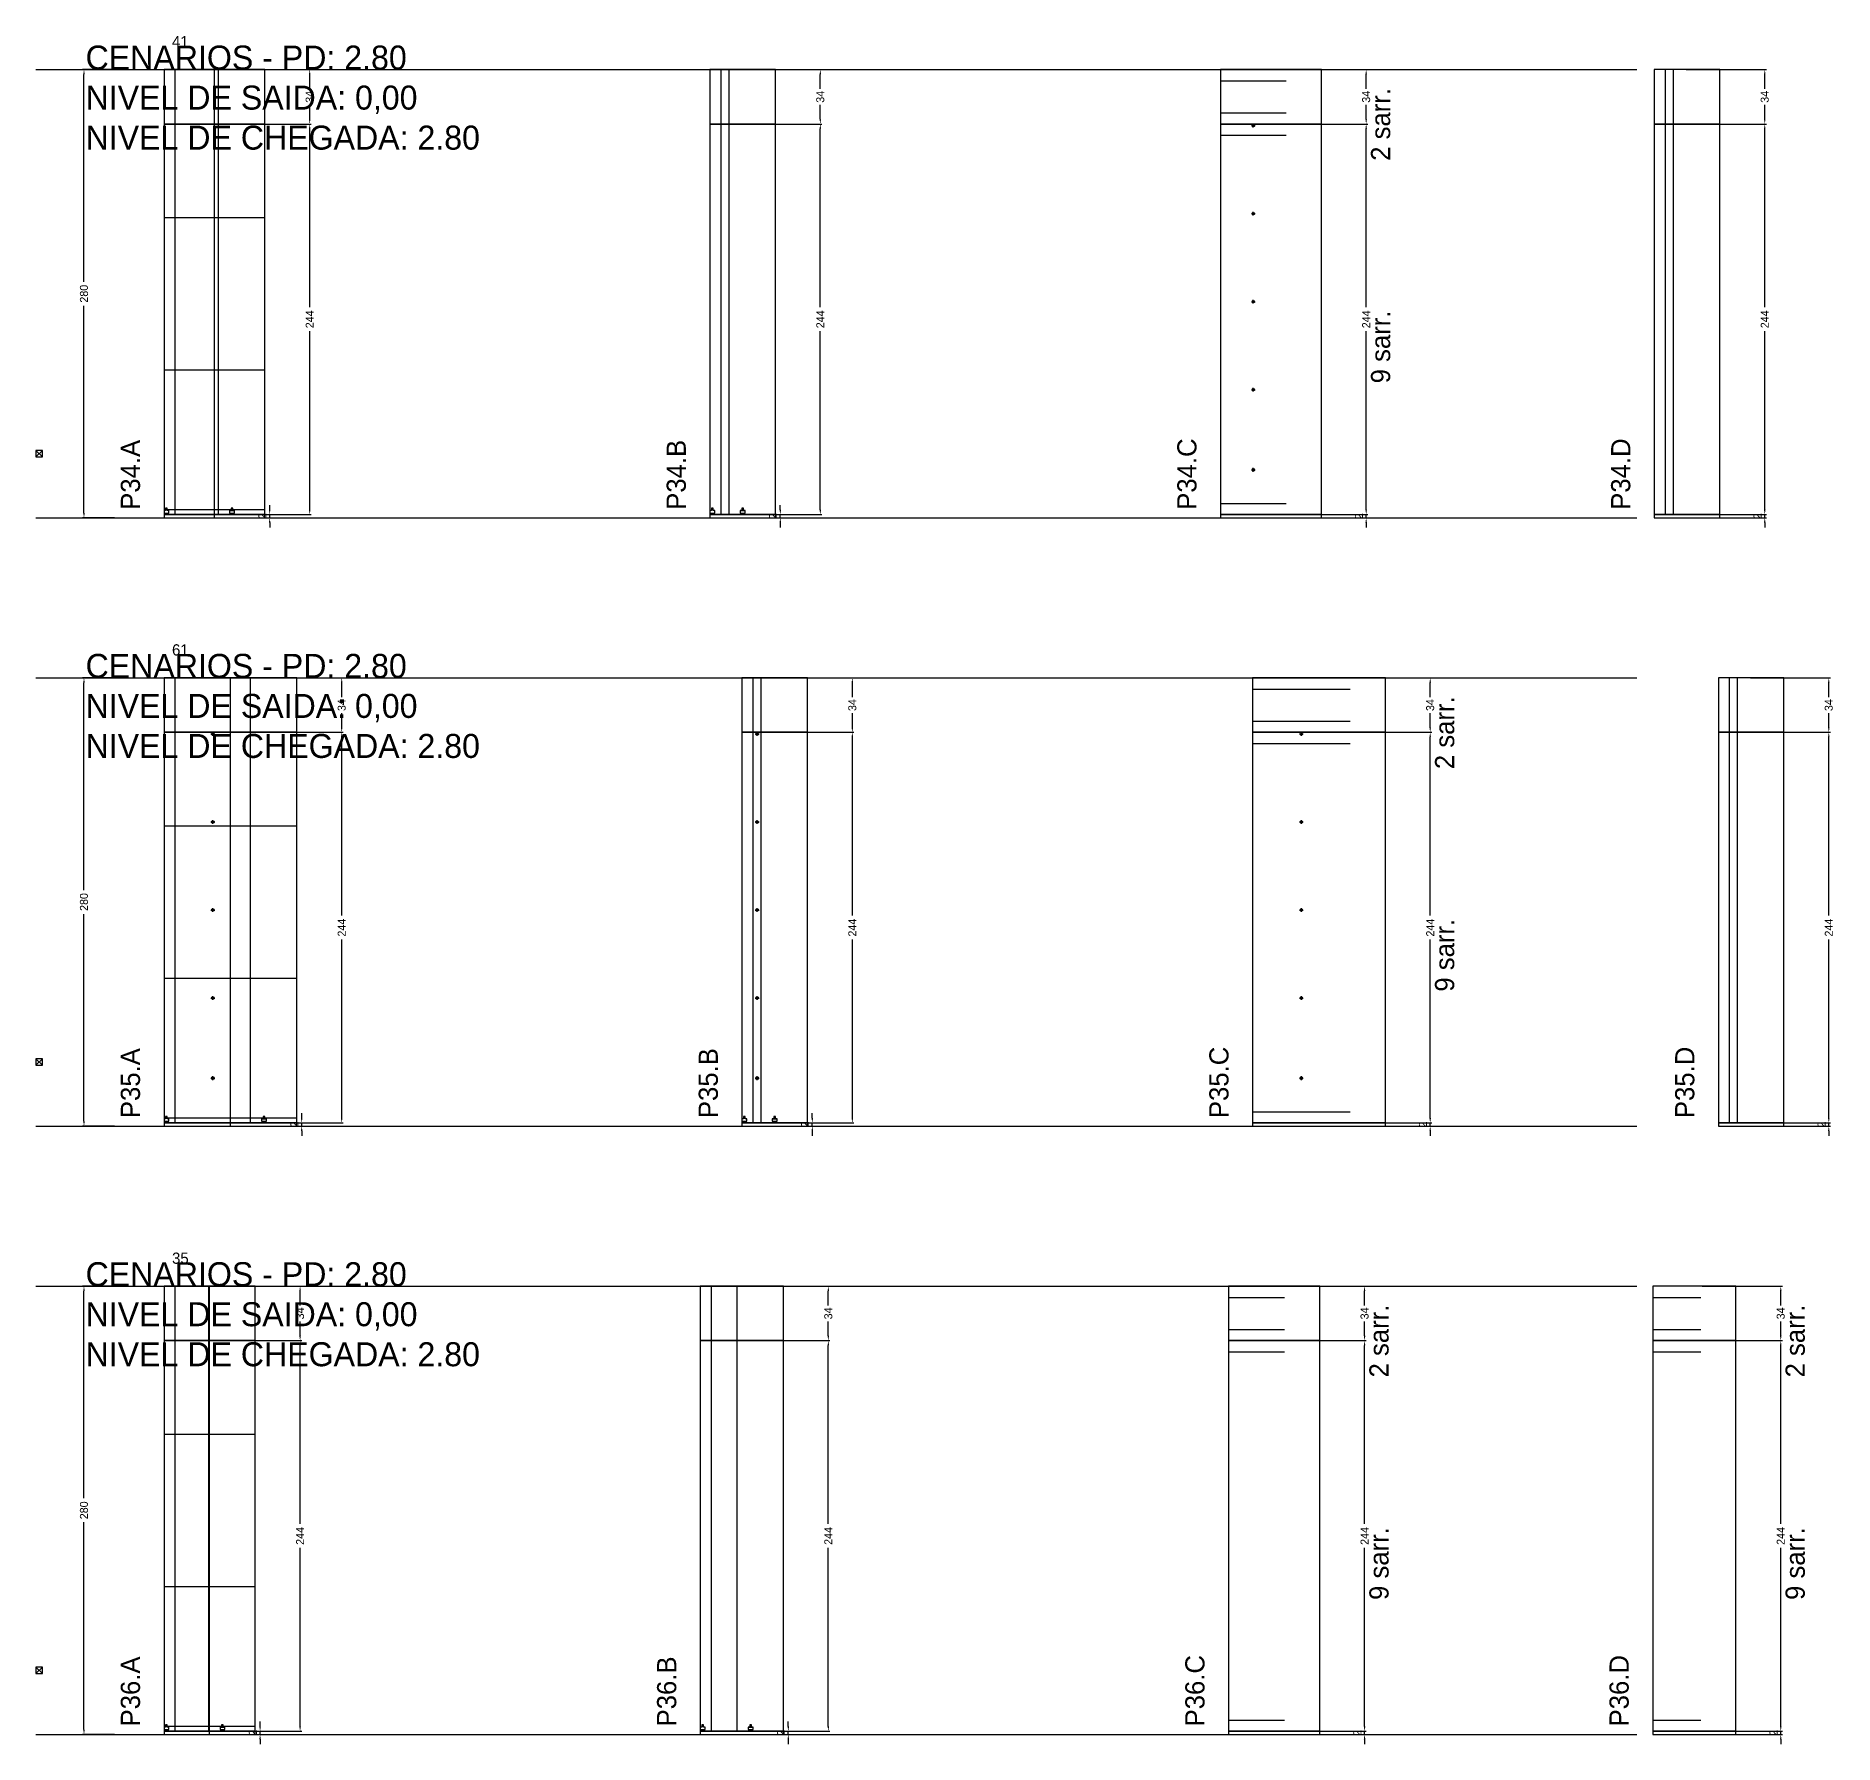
# Model space of a CAD drawing. Header units: centimetres. Extents: x -12000 to 4115, y -10266 to 2668.
# Drawn here: x -7000 to -5877, y -6466 to -5399 of the extents above; entities that cross this region are included whole.
import ezdxf

# ---------------------------------------------------------------- set-up
doc = ezdxf.new("R2010")
doc.units = ezdxf.units.CM
doc.linetypes.add('DASHED', pattern=[2, -2])
for name, color, linetype in [('COTA', 241, 'Continuous'), ('COTAS FURACAO', 16, 'Continuous'), ('Madeira', 30, 'Continuous'), ('NOMENCLATURA', 7, 'Continuous'), ('Nível', 160, 'Continuous'), ('Painéis', 200, 'Continuous'), ('Perfil Metálico', 150, 'Continuous'), ('SARR_2.2x7', 40, 'Continuous'), ('SARRAFO DE PRESSAO', 200, 'Continuous'), ('texto', 7, 'Continuous')]:
    doc.layers.add(name, color=color, linetype=linetype)
doc.dimstyles.new('PAINEL-NOVA', dxfattribs={"dimtxt": 5, "dimasz": 3, "dimexe": 1, "dimexo": 1, "dimgap": 1, "dimtad": 1, "dimcen": 2.5, "dimazin": 3, "dimtfac": 1, "dimtmove": 0, "dimatfit": 3})

# ---------------------------------------------------------------- blocks, each defined once
blk = doc.blocks.new('_CLOSEDFILLED')
at = {"color": 0, "linetype": 'BYBLOCK'}
blk.add_solid([(-1, 0.16), (0, 0), (-1, -0.16)], dxfattribs=at)
blk = doc.blocks.new('*D365')
for p, q in [((-6951, -5420), (-6971, -5420)), ((-6970, -5552.5), (-6970, -5423)), ((-6970, -5697), (-6970, -5567.5)), ((-6951, -5700), (-6971, -5700))]:
    blk.add_line(p, q)
at = {"layer": 'Defpoints'}
for p in [(-6950, -5420), (-6970, -5700), (-6950, -5700)]:
    blk.add_point(p, dxfattribs=at)
at = {"layer": 'COTA', "xscale": 3, "yscale": 3}
for p, rotation in [((-6970, -5420), 90), ((-6970, -5700), 270)]:
    blk.add_blockref('_CLOSEDFILLED', p, dxfattribs=dict(at, rotation=rotation))
at = {"layer": 'COTA', "insert": (-6970, -5560), "char_height": 5, "attachment_point": 5, "rotation": 90}
blk.add_mtext('280', dxfattribs=at)
blk = doc.blocks.new('MULDURA')
at = {"layer": 'Paineis'}
for p, q in [((0, 0), (4, 4)), ((4, 0), (0, 4))]:
    blk.add_line(p, q, dxfattribs=at)
blk.add_lwpolyline([(0, 0), (4, 0), (4, 4), (0, 4)], close=True, dxfattribs=at)
blk = doc.blocks.new('*D367')
for p, q in [((-6878, -5454), (-6828, -5454)), ((-6829, -5568.5), (-6829, -5457)), ((-6829, -5695), (-6829, -5583.5)), ((-6878, -5698), (-6828, -5698))]:
    blk.add_line(p, q)
at = {"layer": 'Defpoints'}
for p in [(-6879, -5454), (-6879, -5698), (-6829, -5698)]:
    blk.add_point(p, dxfattribs=at)
at = {"layer": 'COTA', "xscale": 3, "yscale": 3}
for p, rotation in [((-6829, -5454), 90), ((-6829, -5698), 270)]:
    blk.add_blockref('_CLOSEDFILLED', p, dxfattribs=dict(at, rotation=rotation))
at = {"layer": 'COTA', "insert": (-6829, -5576), "char_height": 5, "attachment_point": 5, "rotation": 90}
blk.add_mtext('244', dxfattribs=at)
blk = doc.blocks.new('*D368')
for p, q in [((-6878, -5420), (-6828, -5420)), ((-6829, -5432), (-6829, -5423)), ((-6829, -5451), (-6829, -5442)), ((-6878, -5454), (-6828, -5454))]:
    blk.add_line(p, q)
at = {"layer": 'Defpoints'}
for p in [(-6879, -5420), (-6879, -5454), (-6829, -5454)]:
    blk.add_point(p, dxfattribs=at)
at = {"layer": 'COTA', "xscale": 3, "yscale": 3}
for p, rotation in [((-6829, -5420), 90), ((-6829, -5454), 270)]:
    blk.add_blockref('_CLOSEDFILLED', p, dxfattribs=dict(at, rotation=rotation))
at = {"layer": 'COTA', "insert": (-6829, -5437), "char_height": 5, "attachment_point": 5, "rotation": 90}
blk.add_mtext('34', dxfattribs=at)
blk = doc.blocks.new('SLIPTEE')
at = {"layer": 'Paineis'}
blk.add_lwpolyline([(0, 0), (3, 0), (3, 1.5), (2, 1.5), (2, 3), (1, 3), (1, 1.5), (0, 1.5)], close=True, dxfattribs=at)
blk = doc.blocks.new('SLIPTDD')
at = {"layer": 'Paineis'}
blk.add_line((0, 1.5), (3, 1.5), dxfattribs=at)
blk.add_lwpolyline([(0, 0), (3, 0), (3, 1.5), (2, 1.5), (2, 3), (1, 3), (1, 1.5), (0, 1.5)], close=True, dxfattribs=at)
blk = doc.blocks.new('*D370')
for p, q in [((-6559, -5454), (-6509, -5454)), ((-6510, -5568.5), (-6510, -5457)), ((-6510, -5695), (-6510, -5583.5)), ((-6559, -5698), (-6509, -5698))]:
    blk.add_line(p, q)
at = {"layer": 'Defpoints'}
for p in [(-6560, -5454), (-6560, -5698), (-6510, -5698)]:
    blk.add_point(p, dxfattribs=at)
at = {"layer": 'COTA', "xscale": 3, "yscale": 3}
for p, rotation in [((-6510, -5454), 90), ((-6510, -5698), 270)]:
    blk.add_blockref('_CLOSEDFILLED', p, dxfattribs=dict(at, rotation=rotation))
at = {"layer": 'COTA', "insert": (-6510, -5576), "char_height": 5, "attachment_point": 5, "rotation": 90}
blk.add_mtext('244', dxfattribs=at)
blk = doc.blocks.new('*D371')
for p, q in [((-6559, -5420), (-6509, -5420)), ((-6510, -5432), (-6510, -5423)), ((-6510, -5451), (-6510, -5442)), ((-6559, -5454), (-6509, -5454))]:
    blk.add_line(p, q)
at = {"layer": 'Defpoints'}
for p in [(-6560, -5420), (-6560, -5454), (-6510, -5454)]:
    blk.add_point(p, dxfattribs=at)
at = {"layer": 'COTA', "xscale": 3, "yscale": 3}
for p, rotation in [((-6510, -5420), 90), ((-6510, -5454), 270)]:
    blk.add_blockref('_CLOSEDFILLED', p, dxfattribs=dict(at, rotation=rotation))
at = {"layer": 'COTA', "insert": (-6510, -5437), "char_height": 5, "attachment_point": 5, "rotation": 90}
blk.add_mtext('34', dxfattribs=at)
blk = doc.blocks.new('*D373')
for p, q in [((-6218, -5454), (-6168, -5454)), ((-6169, -5568.5), (-6169, -5457)), ((-6169, -5695), (-6169, -5583.5)), ((-6218, -5698), (-6168, -5698))]:
    blk.add_line(p, q)
at = {"layer": 'Defpoints'}
for p in [(-6219, -5454), (-6219, -5698), (-6169, -5698)]:
    blk.add_point(p, dxfattribs=at)
at = {"layer": 'COTA', "xscale": 3, "yscale": 3}
for p, rotation in [((-6169, -5454), 90), ((-6169, -5698), 270)]:
    blk.add_blockref('_CLOSEDFILLED', p, dxfattribs=dict(at, rotation=rotation))
at = {"layer": 'COTA', "insert": (-6169, -5576), "char_height": 5, "attachment_point": 5, "rotation": 90}
blk.add_mtext('244', dxfattribs=at)
blk = doc.blocks.new('*D374')
for p, q in [((-6218, -5420), (-6168, -5420)), ((-6169, -5432), (-6169, -5423)), ((-6169, -5451), (-6169, -5442)), ((-6218, -5454), (-6168, -5454))]:
    blk.add_line(p, q)
at = {"layer": 'Defpoints'}
for p in [(-6219, -5420), (-6219, -5454), (-6169, -5454)]:
    blk.add_point(p, dxfattribs=at)
at = {"layer": 'COTA', "xscale": 3, "yscale": 3}
for p, rotation in [((-6169, -5420), 90), ((-6169, -5454), 270)]:
    blk.add_blockref('_CLOSEDFILLED', p, dxfattribs=dict(at, rotation=rotation))
at = {"layer": 'COTA', "insert": (-6169, -5437), "char_height": 5, "attachment_point": 5, "rotation": 90}
blk.add_mtext('34', dxfattribs=at)
blk = doc.blocks.new('furacao')
at = {"layer": 'COTAS FURACAO'}
for p, q in [((-1.2, 0), (1.2, 0)), ((0, -1.2), (0, 1.2))]:
    blk.add_line(p, q, dxfattribs=at)
blk.add_circle((0, 0), 0.8, dxfattribs=at)
blk = doc.blocks.new('*D376')
for p, q in [((-5969, -5454), (-5919, -5454)), ((-5920, -5568.5), (-5920, -5457)), ((-5920, -5695), (-5920, -5583.5)), ((-5969, -5698), (-5919, -5698))]:
    blk.add_line(p, q)
at = {"layer": 'Defpoints'}
for p in [(-5970, -5454), (-5970, -5698), (-5920, -5698)]:
    blk.add_point(p, dxfattribs=at)
at = {"layer": 'COTA', "xscale": 3, "yscale": 3}
for p, rotation in [((-5920, -5454), 90), ((-5920, -5698), 270)]:
    blk.add_blockref('_CLOSEDFILLED', p, dxfattribs=dict(at, rotation=rotation))
at = {"layer": 'COTA', "insert": (-5920, -5576), "char_height": 5, "attachment_point": 5, "rotation": 90}
blk.add_mtext('244', dxfattribs=at)
blk = doc.blocks.new('*D377')
for p, q in [((-5969, -5420), (-5919, -5420)), ((-5920, -5432), (-5920, -5423)), ((-5920, -5451), (-5920, -5442)), ((-5969, -5454), (-5919, -5454))]:
    blk.add_line(p, q)
at = {"layer": 'Defpoints'}
for p in [(-5970, -5420), (-5970, -5454), (-5920, -5454)]:
    blk.add_point(p, dxfattribs=at)
at = {"layer": 'COTA', "xscale": 3, "yscale": 3}
for p, rotation in [((-5920, -5420), 90), ((-5920, -5454), 270)]:
    blk.add_blockref('_CLOSEDFILLED', p, dxfattribs=dict(at, rotation=rotation))
at = {"layer": 'COTA', "insert": (-5920, -5437), "char_height": 5, "attachment_point": 5, "rotation": 90}
blk.add_mtext('34', dxfattribs=at)
blk = doc.blocks.new('*D391')
for p, q in [((-6951, -5800), (-6971, -5800)), ((-6970, -5932.5), (-6970, -5803)), ((-6970, -6077), (-6970, -5947.5)), ((-6951, -6080), (-6971, -6080))]:
    blk.add_line(p, q)
at = {"layer": 'Defpoints'}
for p in [(-6950, -5800), (-6970, -6080), (-6950, -6080)]:
    blk.add_point(p, dxfattribs=at)
at = {"layer": 'COTA', "xscale": 3, "yscale": 3}
for p, rotation in [((-6970, -5800), 90), ((-6970, -6080), 270)]:
    blk.add_blockref('_CLOSEDFILLED', p, dxfattribs=dict(at, rotation=rotation))
at = {"layer": 'COTA', "insert": (-6970, -5940), "char_height": 5, "attachment_point": 5, "rotation": 90}
blk.add_mtext('280', dxfattribs=at)
blk = doc.blocks.new('*D393')
for p, q in [((-6858, -5834), (-6808, -5834)), ((-6809, -5948.5), (-6809, -5837)), ((-6809, -6075), (-6809, -5963.5)), ((-6858, -6078), (-6808, -6078))]:
    blk.add_line(p, q)
at = {"layer": 'Defpoints'}
for p in [(-6859, -5834), (-6859, -6078), (-6809, -6078)]:
    blk.add_point(p, dxfattribs=at)
at = {"layer": 'COTA', "xscale": 3, "yscale": 3}
for p, rotation in [((-6809, -5834), 90), ((-6809, -6078), 270)]:
    blk.add_blockref('_CLOSEDFILLED', p, dxfattribs=dict(at, rotation=rotation))
at = {"layer": 'COTA', "insert": (-6809, -5956), "char_height": 5, "attachment_point": 5, "rotation": 90}
blk.add_mtext('244', dxfattribs=at)
blk = doc.blocks.new('*D394')
for p, q in [((-6858, -5800), (-6808, -5800)), ((-6809, -5812), (-6809, -5803)), ((-6809, -5831), (-6809, -5822)), ((-6858, -5834), (-6808, -5834))]:
    blk.add_line(p, q)
at = {"layer": 'Defpoints'}
for p in [(-6859, -5800), (-6859, -5834), (-6809, -5834)]:
    blk.add_point(p, dxfattribs=at)
at = {"layer": 'COTA', "xscale": 3, "yscale": 3}
for p, rotation in [((-6809, -5800), 90), ((-6809, -5834), 270)]:
    blk.add_blockref('_CLOSEDFILLED', p, dxfattribs=dict(at, rotation=rotation))
at = {"layer": 'COTA', "insert": (-6809, -5817), "char_height": 5, "attachment_point": 5, "rotation": 90}
blk.add_mtext('34', dxfattribs=at)
blk = doc.blocks.new('*D396')
for p, q in [((-6539, -5834), (-6489, -5834)), ((-6490, -5948.5), (-6490, -5837)), ((-6490, -6075), (-6490, -5963.5)), ((-6539, -6078), (-6489, -6078))]:
    blk.add_line(p, q)
at = {"layer": 'Defpoints'}
for p in [(-6540, -5834), (-6540, -6078), (-6490, -6078)]:
    blk.add_point(p, dxfattribs=at)
at = {"layer": 'COTA', "xscale": 3, "yscale": 3}
for p, rotation in [((-6490, -5834), 90), ((-6490, -6078), 270)]:
    blk.add_blockref('_CLOSEDFILLED', p, dxfattribs=dict(at, rotation=rotation))
at = {"layer": 'COTA', "insert": (-6490, -5956), "char_height": 5, "attachment_point": 5, "rotation": 90}
blk.add_mtext('244', dxfattribs=at)
blk = doc.blocks.new('*D397')
for p, q in [((-6539, -5800), (-6489, -5800)), ((-6490, -5812), (-6490, -5803)), ((-6490, -5831), (-6490, -5822)), ((-6539, -5834), (-6489, -5834))]:
    blk.add_line(p, q)
at = {"layer": 'Defpoints'}
for p in [(-6540, -5800), (-6540, -5834), (-6490, -5834)]:
    blk.add_point(p, dxfattribs=at)
at = {"layer": 'COTA', "xscale": 3, "yscale": 3}
for p, rotation in [((-6490, -5800), 90), ((-6490, -5834), 270)]:
    blk.add_blockref('_CLOSEDFILLED', p, dxfattribs=dict(at, rotation=rotation))
at = {"layer": 'COTA', "insert": (-6490, -5817), "char_height": 5, "attachment_point": 5, "rotation": 90}
blk.add_mtext('34', dxfattribs=at)
blk = doc.blocks.new('*D399')
for p, q in [((-6178, -5834), (-6128, -5834)), ((-6129, -5948.5), (-6129, -5837)), ((-6129, -6075), (-6129, -5963.5)), ((-6178, -6078), (-6128, -6078))]:
    blk.add_line(p, q)
at = {"layer": 'Defpoints'}
for p in [(-6179, -5834), (-6179, -6078), (-6129, -6078)]:
    blk.add_point(p, dxfattribs=at)
at = {"layer": 'COTA', "xscale": 3, "yscale": 3}
for p, rotation in [((-6129, -5834), 90), ((-6129, -6078), 270)]:
    blk.add_blockref('_CLOSEDFILLED', p, dxfattribs=dict(at, rotation=rotation))
at = {"layer": 'COTA', "insert": (-6129, -5956), "char_height": 5, "attachment_point": 5, "rotation": 90}
blk.add_mtext('244', dxfattribs=at)
blk = doc.blocks.new('*D400')
for p, q in [((-6178, -5800), (-6128, -5800)), ((-6129, -5812), (-6129, -5803)), ((-6129, -5831), (-6129, -5822)), ((-6178, -5834), (-6128, -5834))]:
    blk.add_line(p, q)
at = {"layer": 'Defpoints'}
for p in [(-6179, -5800), (-6179, -5834), (-6129, -5834)]:
    blk.add_point(p, dxfattribs=at)
at = {"layer": 'COTA', "xscale": 3, "yscale": 3}
for p, rotation in [((-6129, -5800), 90), ((-6129, -5834), 270)]:
    blk.add_blockref('_CLOSEDFILLED', p, dxfattribs=dict(at, rotation=rotation))
at = {"layer": 'COTA', "insert": (-6129, -5817), "char_height": 5, "attachment_point": 5, "rotation": 90}
blk.add_mtext('34', dxfattribs=at)
blk = doc.blocks.new('*D402')
for p, q in [((-5929, -5834), (-5879, -5834)), ((-5880, -5948.5), (-5880, -5837)), ((-5880, -6075), (-5880, -5963.5)), ((-5929, -6078), (-5879, -6078))]:
    blk.add_line(p, q)
at = {"layer": 'Defpoints'}
for p in [(-5930, -5834), (-5930, -6078), (-5880, -6078)]:
    blk.add_point(p, dxfattribs=at)
at = {"layer": 'COTA', "xscale": 3, "yscale": 3}
for p, rotation in [((-5880, -5834), 90), ((-5880, -6078), 270)]:
    blk.add_blockref('_CLOSEDFILLED', p, dxfattribs=dict(at, rotation=rotation))
at = {"layer": 'COTA', "insert": (-5880, -5956), "char_height": 5, "attachment_point": 5, "rotation": 90}
blk.add_mtext('244', dxfattribs=at)
blk = doc.blocks.new('*D403')
for p, q in [((-5929, -5800), (-5879, -5800)), ((-5880, -5812), (-5880, -5803)), ((-5880, -5831), (-5880, -5822)), ((-5929, -5834), (-5879, -5834))]:
    blk.add_line(p, q)
at = {"layer": 'Defpoints'}
for p in [(-5930, -5800), (-5930, -5834), (-5880, -5834)]:
    blk.add_point(p, dxfattribs=at)
at = {"layer": 'COTA', "xscale": 3, "yscale": 3}
for p, rotation in [((-5880, -5800), 90), ((-5880, -5834), 270)]:
    blk.add_blockref('_CLOSEDFILLED', p, dxfattribs=dict(at, rotation=rotation))
at = {"layer": 'COTA', "insert": (-5880, -5817), "char_height": 5, "attachment_point": 5, "rotation": 90}
blk.add_mtext('34', dxfattribs=at)
blk = doc.blocks.new('*D417')
for p, q in [((-6951, -6180), (-6971, -6180)), ((-6970, -6312.5), (-6970, -6183)), ((-6970, -6457), (-6970, -6327.5)), ((-6951, -6460), (-6971, -6460))]:
    blk.add_line(p, q)
at = {"layer": 'Defpoints'}
for p in [(-6950, -6180), (-6970, -6460), (-6950, -6460)]:
    blk.add_point(p, dxfattribs=at)
at = {"layer": 'COTA', "xscale": 3, "yscale": 3}
for p, rotation in [((-6970, -6180), 90), ((-6970, -6460), 270)]:
    blk.add_blockref('_CLOSEDFILLED', p, dxfattribs=dict(at, rotation=rotation))
at = {"layer": 'COTA', "insert": (-6970, -6320), "char_height": 5, "attachment_point": 5, "rotation": 90}
blk.add_mtext('280', dxfattribs=at)
blk = doc.blocks.new('*D419')
for p, q in [((-6884, -6214), (-6834, -6214)), ((-6835, -6328.5), (-6835, -6217)), ((-6835, -6455), (-6835, -6343.5)), ((-6884, -6458), (-6834, -6458))]:
    blk.add_line(p, q)
at = {"layer": 'Defpoints'}
for p in [(-6885, -6214), (-6885, -6458), (-6835, -6458)]:
    blk.add_point(p, dxfattribs=at)
at = {"layer": 'COTA', "xscale": 3, "yscale": 3}
for p, rotation in [((-6835, -6214), 90), ((-6835, -6458), 270)]:
    blk.add_blockref('_CLOSEDFILLED', p, dxfattribs=dict(at, rotation=rotation))
at = {"layer": 'COTA', "insert": (-6835, -6336), "char_height": 5, "attachment_point": 5, "rotation": 90}
blk.add_mtext('244', dxfattribs=at)
blk = doc.blocks.new('*D420')
for p, q in [((-6884, -6180), (-6834, -6180)), ((-6835, -6192), (-6835, -6183)), ((-6835, -6211), (-6835, -6202)), ((-6884, -6214), (-6834, -6214))]:
    blk.add_line(p, q)
at = {"layer": 'Defpoints'}
for p in [(-6885, -6180), (-6885, -6214), (-6835, -6214)]:
    blk.add_point(p, dxfattribs=at)
at = {"layer": 'COTA', "xscale": 3, "yscale": 3}
for p, rotation in [((-6835, -6180), 90), ((-6835, -6214), 270)]:
    blk.add_blockref('_CLOSEDFILLED', p, dxfattribs=dict(at, rotation=rotation))
at = {"layer": 'COTA', "insert": (-6835, -6197), "char_height": 5, "attachment_point": 5, "rotation": 90}
blk.add_mtext('34', dxfattribs=at)
blk = doc.blocks.new('*D422')
for p, q in [((-6554, -6214), (-6504, -6214)), ((-6505, -6328.5), (-6505, -6217)), ((-6505, -6455), (-6505, -6343.5)), ((-6554, -6458), (-6504, -6458))]:
    blk.add_line(p, q)
at = {"layer": 'Defpoints'}
for p in [(-6555, -6214), (-6555, -6458), (-6505, -6458)]:
    blk.add_point(p, dxfattribs=at)
at = {"layer": 'COTA', "xscale": 3, "yscale": 3}
for p, rotation in [((-6505, -6214), 90), ((-6505, -6458), 270)]:
    blk.add_blockref('_CLOSEDFILLED', p, dxfattribs=dict(at, rotation=rotation))
at = {"layer": 'COTA', "insert": (-6505, -6336), "char_height": 5, "attachment_point": 5, "rotation": 90}
blk.add_mtext('244', dxfattribs=at)
blk = doc.blocks.new('*D423')
for p, q in [((-6554, -6180), (-6504, -6180)), ((-6505, -6192), (-6505, -6183)), ((-6505, -6211), (-6505, -6202)), ((-6554, -6214), (-6504, -6214))]:
    blk.add_line(p, q)
at = {"layer": 'Defpoints'}
for p in [(-6555, -6180), (-6555, -6214), (-6505, -6214)]:
    blk.add_point(p, dxfattribs=at)
at = {"layer": 'COTA', "xscale": 3, "yscale": 3}
for p, rotation in [((-6505, -6180), 90), ((-6505, -6214), 270)]:
    blk.add_blockref('_CLOSEDFILLED', p, dxfattribs=dict(at, rotation=rotation))
at = {"layer": 'COTA', "insert": (-6505, -6197), "char_height": 5, "attachment_point": 5, "rotation": 90}
blk.add_mtext('34', dxfattribs=at)
blk = doc.blocks.new('*D425')
for p, q in [((-6219, -6214), (-6169, -6214)), ((-6170, -6328.5), (-6170, -6217)), ((-6170, -6455), (-6170, -6343.5)), ((-6219, -6458), (-6169, -6458))]:
    blk.add_line(p, q)
at = {"layer": 'Defpoints'}
for p in [(-6220, -6214), (-6220, -6458), (-6170, -6458)]:
    blk.add_point(p, dxfattribs=at)
at = {"layer": 'COTA', "xscale": 3, "yscale": 3}
for p, rotation in [((-6170, -6214), 90), ((-6170, -6458), 270)]:
    blk.add_blockref('_CLOSEDFILLED', p, dxfattribs=dict(at, rotation=rotation))
at = {"layer": 'COTA', "insert": (-6170, -6336), "char_height": 5, "attachment_point": 5, "rotation": 90}
blk.add_mtext('244', dxfattribs=at)
blk = doc.blocks.new('*D426')
for p, q in [((-6219, -6180), (-6169, -6180)), ((-6170, -6192), (-6170, -6183)), ((-6170, -6211), (-6170, -6202)), ((-6219, -6214), (-6169, -6214))]:
    blk.add_line(p, q)
at = {"layer": 'Defpoints'}
for p in [(-6220, -6180), (-6220, -6214), (-6170, -6214)]:
    blk.add_point(p, dxfattribs=at)
at = {"layer": 'COTA', "xscale": 3, "yscale": 3}
for p, rotation in [((-6170, -6180), 90), ((-6170, -6214), 270)]:
    blk.add_blockref('_CLOSEDFILLED', p, dxfattribs=dict(at, rotation=rotation))
at = {"layer": 'COTA', "insert": (-6170, -6197), "char_height": 5, "attachment_point": 5, "rotation": 90}
blk.add_mtext('34', dxfattribs=at)
blk = doc.blocks.new('*D428')
for p, q in [((-5959, -6214), (-5909, -6214)), ((-5910, -6328.5), (-5910, -6217)), ((-5910, -6455), (-5910, -6343.5)), ((-5959, -6458), (-5909, -6458))]:
    blk.add_line(p, q)
at = {"layer": 'Defpoints'}
for p in [(-5960, -6214), (-5960, -6458), (-5910, -6458)]:
    blk.add_point(p, dxfattribs=at)
at = {"layer": 'COTA', "xscale": 3, "yscale": 3}
for p, rotation in [((-5910, -6214), 90), ((-5910, -6458), 270)]:
    blk.add_blockref('_CLOSEDFILLED', p, dxfattribs=dict(at, rotation=rotation))
at = {"layer": 'COTA', "insert": (-5910, -6336), "char_height": 5, "attachment_point": 5, "rotation": 90}
blk.add_mtext('244', dxfattribs=at)
blk = doc.blocks.new('*D429')
for p, q in [((-5959, -6180), (-5909, -6180)), ((-5910, -6192), (-5910, -6183)), ((-5910, -6211), (-5910, -6202)), ((-5959, -6214), (-5909, -6214))]:
    blk.add_line(p, q)
at = {"layer": 'Defpoints'}
for p in [(-5960, -6180), (-5960, -6214), (-5910, -6214)]:
    blk.add_point(p, dxfattribs=at)
at = {"layer": 'COTA', "xscale": 3, "yscale": 3}
for p, rotation in [((-5910, -6180), 90), ((-5910, -6214), 270)]:
    blk.add_blockref('_CLOSEDFILLED', p, dxfattribs=dict(at, rotation=rotation))
at = {"layer": 'COTA', "insert": (-5910, -6197), "char_height": 5, "attachment_point": 5, "rotation": 90}
blk.add_mtext('34', dxfattribs=at)

msp = doc.modelspace()

# ---------------------------------------------------------------- linework, layer by layer
at = {"layer": 'Madeira'}
for points in [[(-6920, -5512.4), (-6857, -5512.4)], [(-6920, -5607.6), (-6857, -5607.6)], [(-6920, -5892.4), (-6837, -5892.4)], [(-6920, -5987.6), (-6837, -5987.6)], [(-6920, -6272.4), (-6863, -6272.4)], [(-6920, -6367.6), (-6863, -6367.6)]]:
    msp.add_lwpolyline(points, dxfattribs=at)
at = {"layer": 'Nível', "linetype": 'DASHED'}
for points in [[(-7000, -5420), (-6000, -5420)], [(-7000, -5700), (-6000, -5700)], [(-7000, -5800), (-6000, -5800)], [(-7000, -6080), (-6000, -6080)], [(-7000, -6180), (-6000, -6180)], [(-7000, -6460), (-6000, -6460)]]:
    msp.add_lwpolyline(points, dxfattribs=at)
at = {"layer": 'Painéis'}
for points in [[(-6920, -5454), (-6857, -5454), (-6857, -5420), (-6920, -5420)], [(-6920, -5700), (-6857, -5700), (-6857, -5420), (-6920, -5420)], [(-6579, -5454), (-6538, -5454), (-6538, -5420), (-6579, -5420)], [(-6260, -5454), (-6197, -5454), (-6197, -5420), (-6260, -5420)], [(-5989, -5454), (-5948, -5454), (-5948, -5420), (-5989, -5420)], [(-6920, -5698), (-6857, -5698), (-6857, -5454), (-6920, -5454)], [(-6579, -5698), (-6538, -5698), (-6538, -5454), (-6579, -5454)], [(-6260, -5698), (-6197, -5698), (-6197, -5454), (-6260, -5454)], [(-5989, -5698), (-5948, -5698), (-5948, -5454), (-5989, -5454)], [(-6920, -5700), (-6857, -5700), (-6857, -5698), (-6920, -5698)], [(-6579, -5700), (-6538, -5700), (-6538, -5698), (-6579, -5698)], [(-6260, -5700), (-6197, -5700), (-6197, -5698), (-6260, -5698)], [(-5989, -5700), (-5948, -5700), (-5948, -5698), (-5989, -5698)], [(-6920, -5834), (-6837, -5834), (-6837, -5800), (-6920, -5800)], [(-6920, -6080), (-6837, -6080), (-6837, -5800), (-6920, -5800)], [(-6559, -5834), (-6518, -5834), (-6518, -5800), (-6559, -5800)], [(-6240, -5834), (-6157, -5834), (-6157, -5800), (-6240, -5800)], [(-5949, -5834), (-5908, -5834), (-5908, -5800), (-5949, -5800)], [(-6920, -6078), (-6837, -6078), (-6837, -5834), (-6920, -5834)], [(-6559, -6078), (-6518, -6078), (-6518, -5834), (-6559, -5834)], [(-6240, -6078), (-6157, -6078), (-6157, -5834), (-6240, -5834)], [(-5949, -6078), (-5908, -6078), (-5908, -5834), (-5949, -5834)], [(-6920, -6080), (-6837, -6080), (-6837, -6078), (-6920, -6078)], [(-6559, -6080), (-6518, -6080), (-6518, -6078), (-6559, -6078)], [(-6240, -6080), (-6157, -6080), (-6157, -6078), (-6240, -6078)], [(-5949, -6080), (-5908, -6080), (-5908, -6078), (-5949, -6078)], [(-6920, -6214), (-6863, -6214), (-6863, -6180), (-6920, -6180)], [(-6920, -6460), (-6863, -6460), (-6863, -6180), (-6920, -6180)], [(-6585, -6214), (-6533, -6214), (-6533, -6180), (-6585, -6180)], [(-6255, -6214), (-6198, -6214), (-6198, -6180), (-6255, -6180)], [(-5990, -6214), (-5938, -6214), (-5938, -6180), (-5990, -6180)], [(-6920, -6458), (-6863, -6458), (-6863, -6214), (-6920, -6214)], [(-6585, -6458), (-6533, -6458), (-6533, -6214), (-6585, -6214)], [(-6255, -6458), (-6198, -6458), (-6198, -6214), (-6255, -6214)], [(-5990, -6458), (-5938, -6458), (-5938, -6214), (-5990, -6214)], [(-6920, -6460), (-6863, -6460), (-6863, -6458), (-6920, -6458)], [(-6585, -6460), (-6533, -6460), (-6533, -6458), (-6585, -6458)], [(-6255, -6460), (-6198, -6460), (-6198, -6458), (-6255, -6458)], [(-5990, -6460), (-5938, -6460), (-5938, -6458), (-5990, -6458)]]:
    msp.add_lwpolyline(points, close=True, dxfattribs=at)
at = {"layer": 'Perfil Metálico'}
for p, q in [((-6888.5, -5700), (-6888.5, -5420)), ((-6878.5, -6080), (-6878.5, -5800)), ((-6891.5, -6460), (-6891.5, -6180))]:
    msp.add_line(p, q, dxfattribs=at)
at = {"layer": 'SARR_2.2x7'}
for points in [[(-6913, -5454), (-6913, -5420)], [(-6886, -5454), (-6886, -5420)], [(-6572, -5454), (-6572, -5420)], [(-6567, -5454), (-6567, -5420)], [(-5982, -5454), (-5982, -5420)], [(-5977, -5454), (-5977, -5420)], [(-6260, -5427), (-6219, -5427)], [(-6260, -5447), (-6219, -5447)], [(-6260, -5461), (-6219, -5461)], [(-6260, -5691), (-6219, -5691)], [(-6913, -5834), (-6913, -5800)], [(-6866, -5834), (-6866, -5800)], [(-6552, -5834), (-6552, -5800)], [(-6547, -5834), (-6547, -5800)], [(-6240, -5807), (-6179, -5807)], [(-5942, -5834), (-5942, -5800)], [(-5937, -5834), (-5937, -5800)], [(-6240, -5827), (-6179, -5827)], [(-6240, -5841), (-6179, -5841)], [(-6240, -6071), (-6179, -6071)], [(-6913, -6214), (-6913, -6180)], [(-6892, -6214), (-6892, -6180)], [(-6578, -6214), (-6578, -6180)], [(-6562, -6214), (-6562, -6180)], [(-6255, -6187), (-6220, -6187)], [(-5990, -6187), (-5960, -6187)], [(-6255, -6207), (-6220, -6207)], [(-5990, -6207), (-5960, -6207)], [(-6255, -6221), (-6220, -6221)], [(-5990, -6221), (-5960, -6221)], [(-6255, -6451), (-6220, -6451)], [(-5990, -6451), (-5960, -6451)]]:
    msp.add_lwpolyline(points, dxfattribs=at)
at = {"layer": 'SARR_2.2x7', "linetype": 'DASHED'}
for points in [[(-6913, -5698), (-6913, -5454)], [(-6886, -5698), (-6886, -5454)], [(-6572, -5698), (-6572, -5454)], [(-6567, -5698), (-6567, -5454)], [(-5982, -5698), (-5982, -5454)], [(-5977, -5698), (-5977, -5454)], [(-6913, -6078), (-6913, -5834)], [(-6866, -6078), (-6866, -5834)], [(-6552, -6078), (-6552, -5834)], [(-6547, -6078), (-6547, -5834)], [(-5942, -6078), (-5942, -5834)], [(-5937, -6078), (-5937, -5834)], [(-6913, -6458), (-6913, -6214)], [(-6892, -6458), (-6892, -6214)], [(-6578, -6458), (-6578, -6214)], [(-6562, -6458), (-6562, -6214)]]:
    msp.add_lwpolyline(points, dxfattribs=at)
at = {"layer": 'SARRAFO DE PRESSAO'}
for points in [[(-6920, -5700), (-6857, -5700), (-6857, -5695), (-6920, -5695)], [(-6920, -6080), (-6837, -6080), (-6837, -6075), (-6920, -6075)], [(-6920, -6460), (-6863, -6460), (-6863, -6455), (-6920, -6455)]]:
    msp.add_lwpolyline(points, close=True, dxfattribs=at)

# ---------------------------------------------------------------- block references
at = {"layer": 'COTA'}
for name, p in [('furacao', (-6239.5, -5455)), ('furacao', (-6239.5, -5510)), ('furacao', (-6239.5, -5565)), ('furacao', (-6239.5, -5620)), ('MULDURA', (-7000, -5662)), ('furacao', (-6239.5, -5670)), ('SLIPTEE', (-6920, -5697)), ('SLIPTDD', (-6879, -5697)), ('SLIPTEE', (-6579, -5697)), ('SLIPTDD', (-6560, -5697)), ('furacao', (-6889.5, -5835)), ('furacao', (-6549.5, -5835)), ('furacao', (-6209.5, -5835)), ('furacao', (-6889.5, -5890)), ('furacao', (-6549.5, -5890)), ('furacao', (-6209.5, -5890)), ('furacao', (-6889.5, -5945)), ('furacao', (-6549.5, -5945)), ('furacao', (-6209.5, -5945)), ('furacao', (-6889.5, -6000)), ('furacao', (-6549.5, -6000)), ('furacao', (-6209.5, -6000)), ('MULDURA', (-7000, -6042)), ('furacao', (-6889.5, -6050)), ('furacao', (-6549.5, -6050)), ('furacao', (-6209.5, -6050)), ('SLIPTEE', (-6920, -6077)), ('SLIPTDD', (-6859, -6077)), ('SLIPTEE', (-6559, -6077)), ('SLIPTDD', (-6540, -6077)), ('MULDURA', (-7000, -6422)), ('SLIPTEE', (-6920, -6457)), ('SLIPTDD', (-6885, -6457)), ('SLIPTEE', (-6585, -6457)), ('SLIPTDD', (-6555, -6457))]:
    msp.add_blockref(name, p, dxfattribs=at)

# ---------------------------------------------------------------- texts
at = {"layer": 'NOMENCLATURA'}
for s, p in [('CENARIOS - PD: 2.80', (-6969, -5420)), ('NIVEL DE SAIDA: 0,00', (-6969, -5445)), ('NIVEL DE CHEGADA: 2.80', (-6969, -5470)), ('CENARIOS - PD: 2.80', (-6969, -5800)), ('NIVEL DE SAIDA: 0,00', (-6969, -5825)), ('NIVEL DE CHEGADA: 2.80', (-6969, -5850)), ('CENARIOS - PD: 2.80', (-6969, -6180)), ('NIVEL DE SAIDA: 0,00', (-6969, -6205)), ('NIVEL DE CHEGADA: 2.80', (-6969, -6230))]:
    msp.add_text(s, height=15, dxfattribs=at).set_placement(p)
for s, p in [('2 sarr.', (-6154, -5477)), ('9 sarr.', (-6154, -5616)), ('P34.A', (-6935, -5695)), ('P34.B', (-6594, -5695)), ('P34.C', (-6275, -5695)), ('P34.D', (-6004, -5695)), ('2 sarr.', (-6114, -5857)), ('9 sarr.', (-6114, -5996)), ('P35.A', (-6935, -6075)), ('P35.C', (-6255, -6075)), ('P35.D', (-5964, -6075)), ('P35.B', (-6574, -6075)), ('2 sarr.', (-6155, -6237)), ('2 sarr.', (-5895, -6237)), ('9 sarr.', (-6155, -6376)), ('9 sarr.', (-5895, -6376)), ('P36.A', (-6935, -6455)), ('P36.B', (-6600, -6455)), ('P36.C', (-6270, -6455)), ('P36.D', (-6005, -6455))]:
    msp.add_text(s, height=12, rotation=90, dxfattribs=at).set_placement(p)
at = {"layer": 'texto'}
for s, p in [('41', (-6915, -5406)), ('61', (-6915, -5786)), ('35', (-6915, -6166))]:
    msp.add_text(s, height=7, dxfattribs=at).set_placement(p)

# ---------------------------------------------------------------- dimensions: what is measured, and where the dimension line sits
at = {"layer": 'COTA'}
for base, p1, p2, picture, middle in [((-6970, -5700), (-6950, -5700), (-6950, -5420), '*D365', (-6970, -5560)), ((-6829, -5454), (-6879, -5454), (-6879, -5420), '*D368', (-6829, -5437)), ((-6510, -5454), (-6560, -5454), (-6560, -5420), '*D371', (-6510, -5437)), ((-6169, -5454), (-6219, -5454), (-6219, -5420), '*D374', (-6169, -5437)), ((-5920, -5454), (-5970, -5454), (-5970, -5420), '*D377', (-5920, -5437)), ((-6829, -5698), (-6879, -5698), (-6879, -5454), '*D367', (-6829, -5576)), ((-6510, -5698), (-6560, -5698), (-6560, -5454), '*D370', (-6510, -5576)), ((-6169, -5698), (-6219, -5698), (-6219, -5454), '*D373', (-6169, -5576)), ((-5920, -5698), (-5970, -5698), (-5970, -5454), '*D376', (-5920, -5576)), ((-6970, -6080), (-6950, -6080), (-6950, -5800), '*D391', (-6970, -5940)), ((-6809, -5834), (-6859, -5834), (-6859, -5800), '*D394', (-6809, -5817)), ((-6490, -5834), (-6540, -5834), (-6540, -5800), '*D397', (-6490, -5817)), ((-6129, -5834), (-6179, -5834), (-6179, -5800), '*D400', (-6129, -5817)), ((-5880, -5834), (-5930, -5834), (-5930, -5800), '*D403', (-5880, -5817)), ((-6809, -6078), (-6859, -6078), (-6859, -5834), '*D393', (-6809, -5956)), ((-6490, -6078), (-6540, -6078), (-6540, -5834), '*D396', (-6490, -5956)), ((-6129, -6078), (-6179, -6078), (-6179, -5834), '*D399', (-6129, -5956)), ((-5880, -6078), (-5930, -6078), (-5930, -5834), '*D402', (-5880, -5956)), ((-6970, -6460), (-6950, -6460), (-6950, -6180), '*D417', (-6970, -6320)), ((-6835, -6214), (-6885, -6214), (-6885, -6180), '*D420', (-6835, -6197)), ((-6505, -6214), (-6555, -6214), (-6555, -6180), '*D423', (-6505, -6197)), ((-6170, -6214), (-6220, -6214), (-6220, -6180), '*D426', (-6170, -6197)), ((-5910, -6214), (-5960, -6214), (-5960, -6180), '*D429', (-5910, -6197)), ((-6835, -6458), (-6885, -6458), (-6885, -6214), '*D419', (-6835, -6336)), ((-6505, -6458), (-6555, -6458), (-6555, -6214), '*D422', (-6505, -6336)), ((-6170, -6458), (-6220, -6458), (-6220, -6214), '*D425', (-6170, -6336)), ((-5910, -6458), (-5960, -6458), (-5960, -6214), '*D428', (-5910, -6336))]:
    dim = msp.add_linear_dim(base=base, p1=p1, p2=p2, angle=90, dimstyle='PAINEL-NOVA', dxfattribs=at)
    dim.commit()
    dim.dimension.update_dxf_attribs({"geometry": picture, "text_midpoint": middle})
for base, p1, p2 in [((-6854, -5700), (-6879, -5700), (-6879, -5698)), ((-6535, -5700), (-6560, -5700), (-6560, -5698)), ((-6169, -5700), (-6219, -5700), (-6219, -5698)), ((-5920, -5700), (-5970, -5700), (-5970, -5698)), ((-6834, -6080), (-6859, -6080), (-6859, -6078)), ((-6515, -6080), (-6540, -6080), (-6540, -6078)), ((-6129, -6080), (-6179, -6080), (-6179, -6078)), ((-5880, -6080), (-5930, -6080), (-5930, -6078)), ((-6860, -6460), (-6885, -6460), (-6885, -6458)), ((-6530, -6460), (-6555, -6460), (-6555, -6458)), ((-6170, -6460), (-6220, -6460), (-6220, -6458)), ((-5910, -6460), (-5960, -6460), (-5960, -6458))]:
    msp.add_linear_dim(base=base, p1=p1, p2=p2, angle=90, dimstyle='PAINEL-NOVA', dxfattribs=at).render()

doc.saveas('drawing.dxf')
